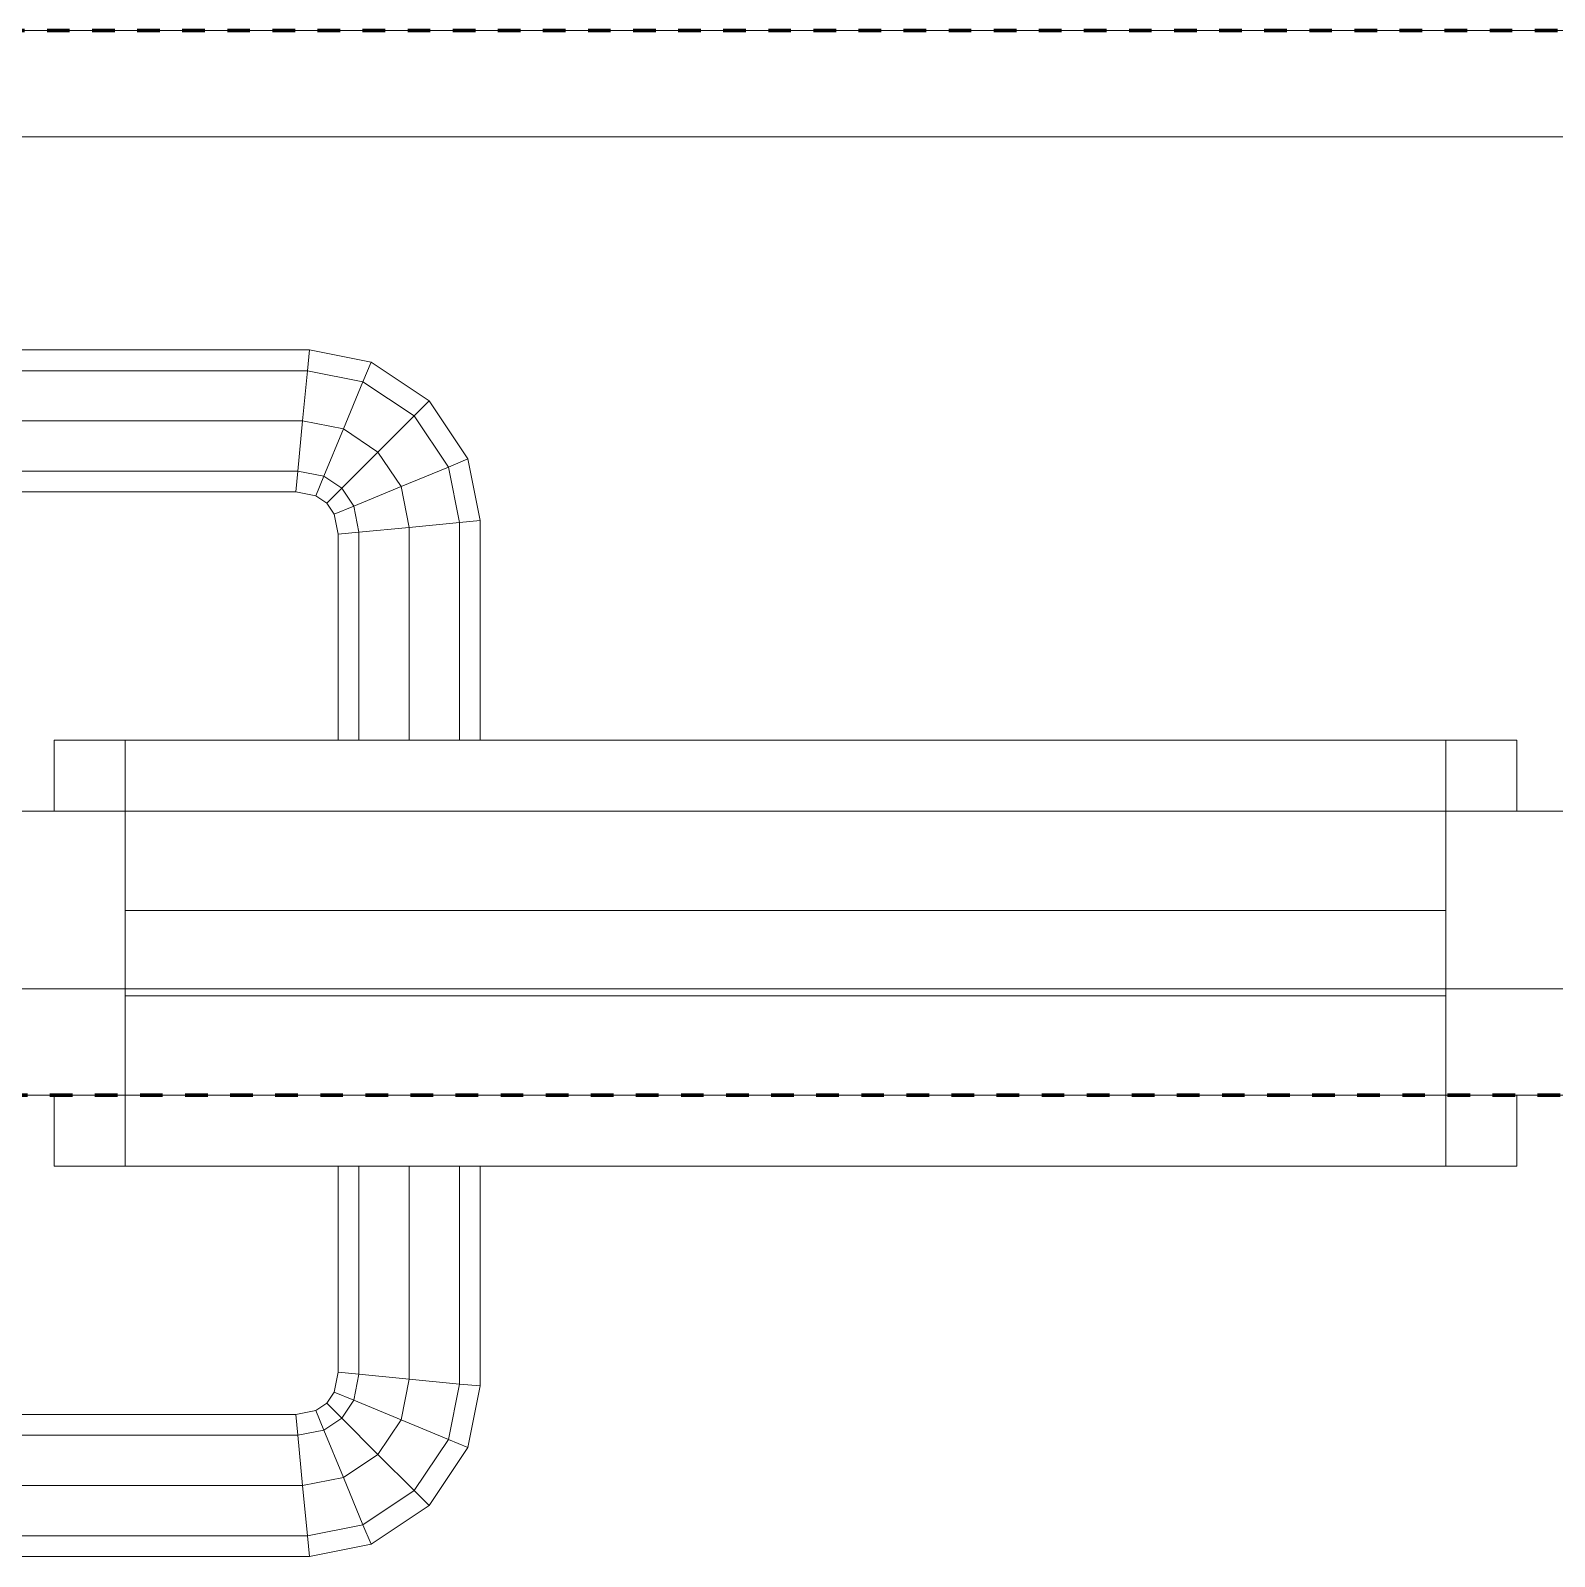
# Model space of a CAD drawing. Header units: millimetres. Extents: x -5300 to 98858, y -5196 to 93886.
# Drawn here: x 52069.7 to 52284.3, y 42950 to 43165 of the extents above; entities that cross this region are included whole.
import ezdxf

# ---------------------------------------------------------------- set-up
doc = ezdxf.new("R2010")
doc.units = ezdxf.units.MM
doc.linetypes.add('Штрих', pattern=[6.35, 3.175, -3.175])
doc.linetypes.add('Штрих_2_', pattern=[6.35, 3.175, -3.175])
for name, color, linetype, lineweight, true_color in [('_Разделитель помещений_', 4, 'Штрих', 70, 0x00ffff), ('Двери', 7, 'Continuous', 18, 0x7f7f7f), ('Стены', 7, 'Continuous', 18, 0x7f7f7f)]:
    doc.layers.add(name, color=color, linetype=linetype, lineweight=lineweight, true_color=true_color)

# ---------------------------------------------------------------- blocks, each defined once
blk = doc.blocks.new('СТВ_Перегородка_Кирпич 242319 - СТВ_Перегородка_Кирпич 2-249685-Подвал')
at = {"layer": 'Стены', "color": 254, "true_color": 0xd4d4d4}
blk.add_line((33750, 43150), (58000, 43150), dxfattribs=at)
blk = doc.blocks.new('СТВ_Перегородка_Кирпич 242319 - СТВ_Перегородка_Кирпич-249678-Подвал')
at = {"layer": 'Стены', "color": 254, "true_color": 0xd4d4d4}
for p, q in [((33750, 43165), (57830, 43165)), ((57830, 43165), (33750, 43165)), ((57830, 43165), (48765, 43165)), ((50975, 43165), (52475, 43165)), ((52475, 43165), (50975, 43165)), ((52475, 43165), (50975, 43165)), ((50975, 43165), (52475, 43165)), ((57830, 43150), (33750, 43150)), ((57830, 43150), (33750, 43150)), ((48750, 43150), (54250, 43150)), ((54250, 43150), (48750, 43150)), ((54250, 43150), (48750, 43150)), ((57830, 43150), (48765, 43150)), ((50975, 43150), (52475, 43150)), ((52475, 43150), (50975, 43150)), ((52475, 43150), (50975, 43150)), ((50975, 43150), (52475, 43150)), ((50975, 43150), (52475, 43150)), ((52475, 43150), (50975, 43150)), ((50975, 43150), (52475, 43150)), ((52475, 43150), (50975, 43150)), ((48750, 43030), (54250, 43030)), ((48750, 43030), (54250, 43030)), ((54250, 43030), (48750, 43030)), ((50630, 43030), (52725, 43030)), ((52725, 43030), (50630, 43030)), ((52725, 43030), (50630, 43030)), ((50975, 43030), (52475, 43030)), ((52475, 43030), (50975, 43030)), ((52475, 43030), (50975, 43030)), ((50975, 43030), (52475, 43030)), ((50975, 43030), (52475, 43030)), ((52475, 43030), (50975, 43030)), ((50975, 43030), (52475, 43030)), ((52475, 43030), (50975, 43030)), ((50630, 43015), (52725, 43015)), ((50630, 43015), (52725, 43015)), ((52725, 43015), (50630, 43015)), ((50975, 43015), (52475, 43015)), ((52475, 43015), (50975, 43015)), ((52475, 43015), (50975, 43015)), ((50975, 43015), (52475, 43015))]:
    blk.add_line(p, q, dxfattribs=at)
blk = doc.blocks.new('СТВ_Перегородка_Кирпич 242319 - СТВ_Перегородка_Кирпич 242319-249682-Подвал')
for name in ['СТВ_Перегородка_Кирпич 242319 - СТВ_Перегородка_Кирпич-249678-Подвал', 'СТВ_Перегородка_Кирпич 242319 - СТВ_Перегородка_Кирпич 2-249685-Подвал']:
    blk.add_blockref(name, (0, 0))
blk = doc.blocks.new('Дп-9 242685 - Дп-9-249715-Подвал')
at = {"layer": 'Двери', "color": 254, "true_color": 0xd4d4d4}
for p, q in [((52475, 43165), (50975, 43165)), ((50975, 43165), (52475, 43165)), ((51075, 43165), (52375, 43165)), ((52375, 43165), (51075, 43165)), ((52027.02, 43120), (52108.98, 43120)), ((52108.98, 43120), (52027.02, 43120)), ((52108.98, 43120), (52108.7, 43117.07)), ((52108.7, 43117.07), (52108.98, 43120)), ((52108.7, 43117.07), (52108.98, 43120)), ((52108.98, 43120), (52108.7, 43117.07)), ((52108.98, 43120), (52117.64, 43118.28)), ((52117.64, 43118.28), (52108.98, 43120)), ((52108.7, 43117.07), (52027.3, 43117.07)), ((52027.3, 43117.07), (52108.7, 43117.07)), ((52027.3, 43117.07), (52108.7, 43117.07)), ((52108.7, 43117.07), (52027.3, 43117.07)), ((52108.7, 43117.07), (52108, 43110)), ((52108, 43110), (52108.7, 43117.07)), ((52108, 43110), (52108.7, 43117.07)), ((52108.7, 43117.07), (52108, 43110)), ((52116.5, 43115.52), (52108.7, 43117.07)), ((52108.7, 43117.07), (52116.5, 43115.52)), ((52108.7, 43117.07), (52116.5, 43115.52)), ((52116.5, 43115.52), (52108.7, 43117.07)), ((52117.64, 43118.28), (52116.5, 43115.52)), ((52116.5, 43115.52), (52117.64, 43118.28)), ((52116.5, 43115.52), (52117.64, 43118.28)), ((52117.64, 43118.28), (52116.5, 43115.52)), ((52117.64, 43118.28), (52125.82, 43112.82)), ((52125.82, 43112.82), (52117.64, 43118.28)), ((52116.5, 43115.52), (52113.74, 43108.86)), ((52113.74, 43108.86), (52116.5, 43115.52)), ((52113.74, 43108.86), (52116.5, 43115.52)), ((52116.5, 43115.52), (52113.74, 43108.86)), ((52123.7, 43110.7), (52116.5, 43115.52)), ((52116.5, 43115.52), (52123.7, 43110.7)), ((52116.5, 43115.52), (52123.7, 43110.7)), ((52123.7, 43110.7), (52116.5, 43115.52)), ((52125.82, 43112.82), (52123.7, 43110.7)), ((52123.7, 43110.7), (52125.82, 43112.82)), ((52123.7, 43110.7), (52125.82, 43112.82)), ((52125.82, 43112.82), (52123.7, 43110.7)), ((52125.82, 43112.82), (52131.28, 43104.64)), ((52131.28, 43104.64), (52125.82, 43112.82)), ((52108, 43110), (52028, 43110)), ((52028, 43110), (52108, 43110)), ((52028, 43110), (52108, 43110)), ((52108, 43110), (52028, 43110)), ((52108, 43110), (52107.3, 43102.93)), ((52107.3, 43102.93), (52108, 43110)), ((52107.3, 43102.93), (52108, 43110)), ((52108, 43110), (52107.3, 43102.93)), ((52113.74, 43108.86), (52108, 43110)), ((52108, 43110), (52113.74, 43108.86)), ((52108, 43110), (52113.74, 43108.86)), ((52113.74, 43108.86), (52108, 43110)), ((52123.7, 43110.7), (52118.61, 43105.61)), ((52118.61, 43105.61), (52123.7, 43110.7)), ((52118.61, 43105.61), (52123.7, 43110.7)), ((52123.7, 43110.7), (52118.61, 43105.61)), ((52128.52, 43103.5), (52123.7, 43110.7)), ((52123.7, 43110.7), (52128.52, 43103.5)), ((52123.7, 43110.7), (52128.52, 43103.5)), ((52128.52, 43103.5), (52123.7, 43110.7)), ((52113.74, 43108.86), (52110.98, 43102.2)), ((52110.98, 43102.2), (52113.74, 43108.86)), ((52110.98, 43102.2), (52113.74, 43108.86)), ((52113.74, 43108.86), (52110.98, 43102.2)), ((52118.61, 43105.61), (52113.74, 43108.86)), ((52113.74, 43108.86), (52118.61, 43105.61)), ((52113.74, 43108.86), (52118.61, 43105.61)), ((52118.61, 43105.61), (52113.74, 43108.86)), ((52118.61, 43105.61), (52113.51, 43100.51)), ((52113.51, 43100.51), (52118.61, 43105.61)), ((52113.51, 43100.51), (52118.61, 43105.61)), ((52118.61, 43105.61), (52113.51, 43100.51)), ((52121.86, 43100.74), (52118.61, 43105.61)), ((52118.61, 43105.61), (52121.86, 43100.74)), ((52118.61, 43105.61), (52121.86, 43100.74)), ((52121.86, 43100.74), (52118.61, 43105.61)), ((52128.52, 43103.5), (52121.86, 43100.74)), ((52121.86, 43100.74), (52128.52, 43103.5)), ((52121.86, 43100.74), (52128.52, 43103.5)), ((52128.52, 43103.5), (52121.86, 43100.74)), ((52131.28, 43104.64), (52128.52, 43103.5)), ((52128.52, 43103.5), (52131.28, 43104.64)), ((52128.52, 43103.5), (52131.28, 43104.64)), ((52131.28, 43104.64), (52128.52, 43103.5)), ((52130.07, 43095.7), (52128.52, 43103.5)), ((52128.52, 43103.5), (52130.07, 43095.7)), ((52128.52, 43103.5), (52130.07, 43095.7)), ((52130.07, 43095.7), (52128.52, 43103.5)), ((52131.28, 43104.64), (52133, 43095.98)), ((52133, 43095.98), (52131.28, 43104.64)), ((52107.3, 43102.93), (52028.7, 43102.93)), ((52028.7, 43102.93), (52107.3, 43102.93)), ((52028.7, 43102.93), (52107.3, 43102.93)), ((52107.3, 43102.93), (52028.7, 43102.93)), ((52107.3, 43102.93), (52107.02, 43100)), ((52107.02, 43100), (52107.3, 43102.93)), ((52107.02, 43100), (52107.3, 43102.93)), ((52107.3, 43102.93), (52107.02, 43100)), ((52110.98, 43102.2), (52107.3, 43102.93)), ((52107.3, 43102.93), (52110.98, 43102.2)), ((52107.3, 43102.93), (52110.98, 43102.2)), ((52110.98, 43102.2), (52107.3, 43102.93)), ((52110.98, 43102.2), (52109.84, 43099.44)), ((52109.84, 43099.44), (52110.98, 43102.2)), ((52109.84, 43099.44), (52110.98, 43102.2)), ((52110.98, 43102.2), (52109.84, 43099.44)), ((52113.51, 43100.51), (52110.98, 43102.2)), ((52110.98, 43102.2), (52113.51, 43100.51)), ((52110.98, 43102.2), (52113.51, 43100.51)), ((52113.51, 43100.51), (52110.98, 43102.2)), ((52107.02, 43100), (52028.98, 43100)), ((52028.98, 43100), (52107.02, 43100)), ((52109.84, 43099.44), (52107.02, 43100)), ((52107.02, 43100), (52109.84, 43099.44)), ((52111.4, 43098.4), (52109.84, 43099.44)), ((52109.84, 43099.44), (52111.4, 43098.4)), ((52113.51, 43100.51), (52111.4, 43098.4)), ((52111.4, 43098.4), (52113.51, 43100.51)), ((52111.4, 43098.4), (52113.51, 43100.51)), ((52113.51, 43100.51), (52111.4, 43098.4)), ((52115.2, 43097.98), (52113.51, 43100.51)), ((52113.51, 43100.51), (52115.2, 43097.98)), ((52113.51, 43100.51), (52115.2, 43097.98)), ((52115.2, 43097.98), (52113.51, 43100.51)), ((52121.86, 43100.74), (52115.2, 43097.98)), ((52115.2, 43097.98), (52121.86, 43100.74)), ((52115.2, 43097.98), (52121.86, 43100.74)), ((52121.86, 43100.74), (52115.2, 43097.98)), ((52123, 43095), (52121.86, 43100.74)), ((52121.86, 43100.74), (52123, 43095)), ((52121.86, 43100.74), (52123, 43095)), ((52123, 43095), (52121.86, 43100.74)), ((52112.44, 43096.84), (52111.4, 43098.4)), ((52111.4, 43098.4), (52112.44, 43096.84)), ((52115.2, 43097.98), (52112.44, 43096.84)), ((52112.44, 43096.84), (52115.2, 43097.98)), ((52112.44, 43096.84), (52115.2, 43097.98)), ((52115.2, 43097.98), (52112.44, 43096.84)), ((52113, 43094.02), (52112.44, 43096.84)), ((52112.44, 43096.84), (52113, 43094.02)), ((52115.93, 43094.3), (52115.2, 43097.98)), ((52115.2, 43097.98), (52115.93, 43094.3)), ((52115.2, 43097.98), (52115.93, 43094.3)), ((52115.93, 43094.3), (52115.2, 43097.98)), ((52123, 43095), (52115.93, 43094.3)), ((52115.93, 43094.3), (52123, 43095)), ((52123, 43095), (52115.93, 43094.3)), ((52115.93, 43094.3), (52123, 43095)), ((52130.07, 43095.7), (52123, 43095)), ((52123, 43095), (52130.07, 43095.7)), ((52123, 43095), (52130.07, 43095.7)), ((52130.07, 43095.7), (52123, 43095)), ((52123, 43065), (52123, 43095)), ((52123, 43095), (52123, 43065)), ((52123, 43065), (52123, 43095)), ((52123, 43095), (52123, 43065)), ((52133, 43095.98), (52130.07, 43095.7)), ((52130.07, 43095.7), (52133, 43095.98)), ((52130.07, 43095.7), (52133, 43095.98)), ((52133, 43095.98), (52130.07, 43095.7)), ((52130.07, 43065), (52130.07, 43095.7)), ((52130.07, 43095.7), (52130.07, 43065)), ((52130.07, 43095.7), (52130.07, 43065)), ((52130.07, 43065), (52130.07, 43095.7)), ((52133, 43095.98), (52133, 43065)), ((52133, 43065), (52133, 43095.98)), ((52115.93, 43094.3), (52113, 43094.02)), ((52113, 43094.02), (52115.93, 43094.3)), ((52115.93, 43094.3), (52113, 43094.02)), ((52113, 43094.02), (52115.93, 43094.3)), ((52113, 43094.02), (52113, 43065)), ((52113, 43065), (52113, 43094.02)), ((52115.93, 43094.3), (52115.93, 43065)), ((52115.93, 43065), (52115.93, 43094.3)), ((52115.93, 43094.3), (52115.93, 43065)), ((52115.93, 43065), (52115.93, 43094.3)), ((52073, 43055), (52073, 43065)), ((52073, 43065), (52279, 43065)), ((52073, 43055), (52073, 43065)), ((52073, 43065), (52073, 43065)), ((52073, 43065), (52073, 43055)), ((52073, 43065), (52073, 43065)), ((52073, 43065), (52279, 43065)), ((52279, 43065), (52073, 43065)), ((52279, 43065), (52073, 43065)), ((52073, 43065), (52073, 43055)), ((52083, 43065), (52269, 43065)), ((52269, 43065), (52083, 43065)), ((52083, 43065), (52083, 43065)), ((52269, 43065), (52083, 43065)), ((52083, 43065), (52083, 43055)), ((52083, 43055), (52083, 43065)), ((52083, 43065), (52269, 43065)), ((52083, 43055), (52083, 43065)), ((52083, 43065), (52083, 43065)), ((52083, 43065), (52083, 43055)), ((52115.93, 43065), (52113, 43065)), ((52113, 43065), (52115.93, 43065)), ((52113, 43065), (52115.93, 43065)), ((52115.93, 43065), (52113, 43065)), ((52123, 43065), (52115.93, 43065)), ((52115.93, 43065), (52123, 43065)), ((52115.93, 43065), (52123, 43065)), ((52123, 43065), (52115.93, 43065)), ((52130.07, 43065), (52123, 43065)), ((52123, 43065), (52130.07, 43065)), ((52130.07, 43065), (52123, 43065)), ((52123, 43065), (52130.07, 43065)), ((52133, 43065), (52130.07, 43065)), ((52130.07, 43065), (52133, 43065)), ((52133, 43065), (52130.07, 43065)), ((52130.07, 43065), (52133, 43065)), ((52269, 43065), (52269, 43065)), ((52269, 43055), (52269, 43065)), ((52269, 43055), (52269, 43065)), ((52269, 43065), (52269, 43065)), ((52269, 43065), (52269, 43055)), ((52269, 43065), (52269, 43055)), ((52279, 43065), (52279, 43055)), ((52279, 43065), (52279, 43065)), ((52279, 43055), (52279, 43065)), ((52279, 43065), (52279, 43065)), ((52279, 43065), (52279, 43055)), ((52279, 43055), (52279, 43065)), ((51063, 43055), (52387, 43055)), ((52387, 43055), (51063, 43055)), ((51075, 43055), (52375, 43055)), ((52375, 43055), (51075, 43055)), ((51963, 43055), (52387, 43055)), ((51963, 43055), (52387, 43055)), ((52387, 43055), (51963, 43055)), ((52387, 43055), (51963, 43055)), ((52279, 43055), (52073, 43055)), ((52073, 43055), (52073, 43055)), ((52073, 43055), (52279, 43055)), ((52279, 43055), (52073, 43055)), ((52073, 43055), (52073, 43055)), ((52073, 43055), (52279, 43055)), ((52083, 43055), (52269, 43055)), ((52269, 43055), (52083, 43055)), ((52083, 43055), (52083, 43055)), ((52269, 43055), (52083, 43055)), ((52083, 43055), (52083, 43015)), ((52083, 43015), (52083, 43055)), ((52083, 43055), (52269, 43055)), ((52083, 43015), (52083, 43055)), ((52083, 43055), (52083, 43055)), ((52083, 43055), (52083, 43015)), ((52083, 43055), (52083, 43055)), ((52083, 43055), (52269, 43055)), ((52269, 43055), (52083, 43055)), ((52083, 43055), (52269, 43055)), ((52269, 43055), (52083, 43055)), ((52083, 43055), (52083, 43055)), ((52269, 43055), (52269, 43055)), ((52269, 43015), (52269, 43055)), ((52269, 43015), (52269, 43055)), ((52269, 43055), (52269, 43055)), ((52269, 43055), (52269, 43015)), ((52269, 43055), (52269, 43015)), ((52269, 43055), (52269, 43055)), ((52269, 43055), (52269, 43055)), ((52279, 43055), (52279, 43055)), ((52279, 43055), (52279, 43055)), ((52083, 43029), (52083, 43041)), ((52083, 43041), (52269, 43041)), ((52083, 43029), (52083, 43041)), ((52083, 43041), (52083, 43041)), ((52083, 43041), (52083, 43029)), ((52083, 43041), (52083, 43041)), ((52083, 43041), (52269, 43041)), ((52269, 43041), (52083, 43041)), ((52269, 43041), (52083, 43041)), ((52083, 43041), (52083, 43029)), ((52269, 43041), (52269, 43029)), ((52269, 43041), (52269, 43041)), ((52269, 43029), (52269, 43041)), ((52269, 43041), (52269, 43041)), ((52269, 43041), (52269, 43029)), ((52269, 43029), (52269, 43041)), ((52269, 43029), (52083, 43029)), ((52083, 43029), (52083, 43029)), ((52083, 43029), (52269, 43029)), ((52269, 43029), (52083, 43029)), ((52083, 43029), (52083, 43029)), ((52083, 43029), (52269, 43029)), ((52269, 43029), (52269, 43029)), ((52269, 43029), (52269, 43029)), ((52475, 43015), (50975, 43015)), ((50975, 43015), (52475, 43015)), ((51063, 43015), (52387, 43015)), ((52387, 43015), (51063, 43015)), ((52387, 43015), (51963, 43015)), ((51963, 43015), (52387, 43015)), ((52387, 43015), (51963, 43015)), ((51963, 43015), (52387, 43015)), ((52073, 43005), (52073, 43015)), ((52073, 43015), (52279, 43015)), ((52073, 43005), (52073, 43015)), ((52073, 43015), (52073, 43015)), ((52073, 43015), (52073, 43005)), ((52073, 43015), (52073, 43015)), ((52073, 43015), (52279, 43015)), ((52279, 43015), (52073, 43015)), ((52279, 43015), (52073, 43015)), ((52073, 43015), (52073, 43005)), ((52083, 43015), (52083, 43015)), ((52083, 43015), (52269, 43015)), ((52269, 43015), (52083, 43015)), ((52083, 43015), (52269, 43015)), ((52269, 43015), (52083, 43015)), ((52083, 43015), (52083, 43015)), ((52083, 43015), (52269, 43015)), ((52269, 43015), (52083, 43015)), ((52083, 43015), (52083, 43015)), ((52269, 43015), (52083, 43015)), ((52083, 43015), (52083, 43005)), ((52083, 43005), (52083, 43015)), ((52083, 43015), (52269, 43015)), ((52083, 43005), (52083, 43015)), ((52083, 43015), (52083, 43015)), ((52083, 43015), (52083, 43005)), ((52269, 43015), (52269, 43015)), ((52269, 43015), (52269, 43015)), ((52269, 43015), (52269, 43015)), ((52269, 43005), (52269, 43015)), ((52269, 43005), (52269, 43015)), ((52269, 43015), (52269, 43015)), ((52269, 43015), (52269, 43005)), ((52269, 43015), (52269, 43005)), ((52279, 43015), (52279, 43005)), ((52279, 43015), (52279, 43015)), ((52279, 43005), (52279, 43015)), ((52279, 43015), (52279, 43015)), ((52279, 43015), (52279, 43005)), ((52279, 43005), (52279, 43015)), ((52279, 43005), (52073, 43005)), ((52073, 43005), (52073, 43005)), ((52073, 43005), (52279, 43005)), ((52279, 43005), (52073, 43005)), ((52073, 43005), (52073, 43005)), ((52073, 43005), (52279, 43005)), ((52083, 43005), (52083, 43005)), ((52083, 43005), (52269, 43005)), ((52269, 43005), (52083, 43005)), ((52083, 43005), (52269, 43005)), ((52269, 43005), (52083, 43005)), ((52083, 43005), (52083, 43005)), ((52115.93, 43005), (52113, 43005)), ((52113, 43005), (52115.93, 43005)), ((52113, 42975.98), (52113, 43005)), ((52113, 43005), (52115.93, 43005)), ((52115.93, 43005), (52113, 43005)), ((52113, 43005), (52113, 42975.98)), ((52123, 43005), (52115.93, 43005)), ((52115.93, 43005), (52123, 43005)), ((52115.93, 42975.7), (52115.93, 43005)), ((52115.93, 43005), (52123, 43005)), ((52115.93, 43005), (52115.93, 42975.7)), ((52115.93, 42975.7), (52115.93, 43005)), ((52123, 43005), (52115.93, 43005)), ((52115.93, 43005), (52115.93, 42975.7)), ((52123, 42975), (52123, 43005)), ((52123, 43005), (52130.07, 43005)), ((52130.07, 43005), (52123, 43005)), ((52123, 43005), (52130.07, 43005)), ((52123, 43005), (52123, 42975)), ((52123, 42975), (52123, 43005)), ((52130.07, 43005), (52123, 43005)), ((52123, 43005), (52123, 42975)), ((52130.07, 42974.3), (52130.07, 43005)), ((52130.07, 43005), (52133, 43005)), ((52130.07, 43005), (52130.07, 42974.3)), ((52133, 43005), (52130.07, 43005)), ((52130.07, 43005), (52133, 43005)), ((52133, 43005), (52130.07, 43005)), ((52130.07, 43005), (52130.07, 42974.3)), ((52130.07, 42974.3), (52130.07, 43005)), ((52133, 43005), (52133, 42974.02)), ((52133, 42974.02), (52133, 43005)), ((52269, 43005), (52269, 43005)), ((52269, 43005), (52269, 43005)), ((52279, 43005), (52279, 43005)), ((52279, 43005), (52279, 43005)), ((52112.44, 42973.16), (52113, 42975.98)), ((52113, 42975.98), (52112.44, 42973.16)), ((52113, 42975.98), (52115.93, 42975.7)), ((52115.93, 42975.7), (52113, 42975.98)), ((52113, 42975.98), (52115.93, 42975.7)), ((52115.93, 42975.7), (52113, 42975.98)), ((52115.2, 42972.02), (52115.93, 42975.7)), ((52115.93, 42975.7), (52115.2, 42972.02)), ((52115.93, 42975.7), (52115.2, 42972.02)), ((52115.2, 42972.02), (52115.93, 42975.7)), ((52115.93, 42975.7), (52123, 42975)), ((52123, 42975), (52115.93, 42975.7)), ((52115.93, 42975.7), (52123, 42975)), ((52123, 42975), (52115.93, 42975.7)), ((52121.86, 42969.26), (52123, 42975)), ((52123, 42975), (52121.86, 42969.26)), ((52123, 42975), (52121.86, 42969.26)), ((52121.86, 42969.26), (52123, 42975)), ((52123, 42975), (52130.07, 42974.3)), ((52130.07, 42974.3), (52123, 42975)), ((52130.07, 42974.3), (52123, 42975)), ((52123, 42975), (52130.07, 42974.3)), ((52128.52, 42966.5), (52130.07, 42974.3)), ((52130.07, 42974.3), (52128.52, 42966.5)), ((52130.07, 42974.3), (52128.52, 42966.5)), ((52128.52, 42966.5), (52130.07, 42974.3)), ((52130.07, 42974.3), (52133, 42974.02)), ((52133, 42974.02), (52130.07, 42974.3)), ((52133, 42974.02), (52130.07, 42974.3)), ((52130.07, 42974.3), (52133, 42974.02)), ((52111.4, 42971.6), (52112.44, 42973.16)), ((52112.44, 42973.16), (52111.4, 42971.6)), ((52112.44, 42973.16), (52115.2, 42972.02)), ((52115.2, 42972.02), (52112.44, 42973.16)), ((52115.2, 42972.02), (52112.44, 42973.16)), ((52112.44, 42973.16), (52115.2, 42972.02)), ((52133, 42974.02), (52131.28, 42965.36)), ((52131.28, 42965.36), (52133, 42974.02)), ((52028.98, 42970), (52107.02, 42970)), ((52107.02, 42970), (52028.98, 42970)), ((52107.02, 42970), (52109.84, 42970.56)), ((52109.84, 42970.56), (52107.02, 42970)), ((52107.02, 42970), (52107.3, 42967.07)), ((52107.3, 42967.07), (52107.02, 42970)), ((52107.3, 42967.07), (52107.02, 42970)), ((52107.02, 42970), (52107.3, 42967.07)), ((52109.84, 42970.56), (52111.4, 42971.6)), ((52111.4, 42971.6), (52109.84, 42970.56)), ((52109.84, 42970.56), (52110.98, 42967.8)), ((52110.98, 42967.8), (52109.84, 42970.56)), ((52110.98, 42967.8), (52109.84, 42970.56)), ((52109.84, 42970.56), (52110.98, 42967.8)), ((52111.4, 42971.6), (52113.51, 42969.49)), ((52113.51, 42969.49), (52111.4, 42971.6)), ((52113.51, 42969.49), (52111.4, 42971.6)), ((52111.4, 42971.6), (52113.51, 42969.49)), ((52113.51, 42969.49), (52115.2, 42972.02)), ((52115.2, 42972.02), (52113.51, 42969.49)), ((52115.2, 42972.02), (52113.51, 42969.49)), ((52113.51, 42969.49), (52115.2, 42972.02)), ((52115.2, 42972.02), (52121.86, 42969.26)), ((52121.86, 42969.26), (52115.2, 42972.02)), ((52121.86, 42969.26), (52115.2, 42972.02)), ((52115.2, 42972.02), (52121.86, 42969.26)), ((52107.3, 42967.07), (52110.98, 42967.8)), ((52110.98, 42967.8), (52107.3, 42967.07)), ((52110.98, 42967.8), (52107.3, 42967.07)), ((52107.3, 42967.07), (52110.98, 42967.8)), ((52110.98, 42967.8), (52113.51, 42969.49)), ((52113.51, 42969.49), (52110.98, 42967.8)), ((52113.51, 42969.49), (52110.98, 42967.8)), ((52110.98, 42967.8), (52113.51, 42969.49)), ((52110.98, 42967.8), (52113.74, 42961.14)), ((52113.74, 42961.14), (52110.98, 42967.8)), ((52113.74, 42961.14), (52110.98, 42967.8)), ((52110.98, 42967.8), (52113.74, 42961.14)), ((52113.51, 42969.49), (52118.61, 42964.39)), ((52118.61, 42964.39), (52113.51, 42969.49)), ((52118.61, 42964.39), (52113.51, 42969.49)), ((52113.51, 42969.49), (52118.61, 42964.39)), ((52118.61, 42964.39), (52121.86, 42969.26)), ((52121.86, 42969.26), (52118.61, 42964.39)), ((52121.86, 42969.26), (52118.61, 42964.39)), ((52118.61, 42964.39), (52121.86, 42969.26)), ((52121.86, 42969.26), (52128.52, 42966.5)), ((52128.52, 42966.5), (52121.86, 42969.26)), ((52128.52, 42966.5), (52121.86, 42969.26)), ((52121.86, 42969.26), (52128.52, 42966.5)), ((52028.7, 42967.07), (52107.3, 42967.07)), ((52107.3, 42967.07), (52028.7, 42967.07)), ((52107.3, 42967.07), (52028.7, 42967.07)), ((52028.7, 42967.07), (52107.3, 42967.07)), ((52107.3, 42967.07), (52108, 42960)), ((52108, 42960), (52107.3, 42967.07)), ((52108, 42960), (52107.3, 42967.07)), ((52107.3, 42967.07), (52108, 42960)), ((52123.7, 42959.3), (52128.52, 42966.5)), ((52128.52, 42966.5), (52123.7, 42959.3)), ((52128.52, 42966.5), (52123.7, 42959.3)), ((52123.7, 42959.3), (52128.52, 42966.5)), ((52128.52, 42966.5), (52131.28, 42965.36)), ((52131.28, 42965.36), (52128.52, 42966.5)), ((52131.28, 42965.36), (52128.52, 42966.5)), ((52128.52, 42966.5), (52131.28, 42965.36)), ((52113.74, 42961.14), (52118.61, 42964.39)), ((52118.61, 42964.39), (52113.74, 42961.14)), ((52118.61, 42964.39), (52113.74, 42961.14)), ((52113.74, 42961.14), (52118.61, 42964.39)), ((52118.61, 42964.39), (52123.7, 42959.3)), ((52123.7, 42959.3), (52118.61, 42964.39)), ((52123.7, 42959.3), (52118.61, 42964.39)), ((52118.61, 42964.39), (52123.7, 42959.3)), ((52131.28, 42965.36), (52125.82, 42957.18)), ((52125.82, 42957.18), (52131.28, 42965.36)), ((52028, 42960), (52108, 42960)), ((52108, 42960), (52028, 42960)), ((52108, 42960), (52028, 42960)), ((52028, 42960), (52108, 42960)), ((52108, 42960), (52113.74, 42961.14)), ((52113.74, 42961.14), (52108, 42960)), ((52113.74, 42961.14), (52108, 42960)), ((52108, 42960), (52113.74, 42961.14)), ((52108, 42960), (52108.7, 42952.93)), ((52108.7, 42952.93), (52108, 42960)), ((52108.7, 42952.93), (52108, 42960)), ((52108, 42960), (52108.7, 42952.93)), ((52113.74, 42961.14), (52116.5, 42954.48)), ((52116.5, 42954.48), (52113.74, 42961.14)), ((52116.5, 42954.48), (52113.74, 42961.14)), ((52113.74, 42961.14), (52116.5, 42954.48)), ((52116.5, 42954.48), (52123.7, 42959.3)), ((52123.7, 42959.3), (52116.5, 42954.48)), ((52123.7, 42959.3), (52116.5, 42954.48)), ((52116.5, 42954.48), (52123.7, 42959.3)), ((52123.7, 42959.3), (52125.82, 42957.18)), ((52125.82, 42957.18), (52123.7, 42959.3)), ((52125.82, 42957.18), (52123.7, 42959.3)), ((52123.7, 42959.3), (52125.82, 42957.18)), ((52125.82, 42957.18), (52117.64, 42951.72)), ((52117.64, 42951.72), (52125.82, 42957.18)), ((52027.3, 42952.93), (52108.7, 42952.93)), ((52108.7, 42952.93), (52027.3, 42952.93)), ((52108.7, 42952.93), (52027.3, 42952.93)), ((52027.3, 42952.93), (52108.7, 42952.93)), ((52108.7, 42952.93), (52116.5, 42954.48)), ((52116.5, 42954.48), (52108.7, 42952.93)), ((52116.5, 42954.48), (52108.7, 42952.93)), ((52108.7, 42952.93), (52116.5, 42954.48)), ((52108.7, 42952.93), (52108.98, 42950)), ((52108.98, 42950), (52108.7, 42952.93)), ((52108.98, 42950), (52108.7, 42952.93)), ((52108.7, 42952.93), (52108.98, 42950)), ((52116.5, 42954.48), (52117.64, 42951.72)), ((52117.64, 42951.72), (52116.5, 42954.48)), ((52117.64, 42951.72), (52116.5, 42954.48)), ((52116.5, 42954.48), (52117.64, 42951.72)), ((52117.64, 42951.72), (52108.98, 42950)), ((52108.98, 42950), (52117.64, 42951.72)), ((52108.98, 42950), (52027.02, 42950)), ((52027.02, 42950), (52108.98, 42950))]:
    blk.add_line(p, q, dxfattribs=at)
blk = doc.blocks.new('Дп-9 242685 - Дп-9 242685-249719-Подвал')
blk.add_blockref('Дп-9 242685 - Дп-9-249715-Подвал', (0, 0))

msp = doc.modelspace()

# ---------------------------------------------------------------- linework, layer by layer
at = {"layer": '_Разделитель помещений_', "color": 131, "linetype": 'Штрих_2_', "true_color": 0xaaffff}
for p, q in [((15750, 43165), (57830, 43165)), ((50650, 43015), (52710, 43015))]:
    msp.add_line(p, q, dxfattribs=at)

# ---------------------------------------------------------------- block references
at = {"layer": 'Двери', "color": 254, "true_color": 0xd4d4d4}
msp.add_blockref('Дп-9 242685 - Дп-9 242685-249719-Подвал', (0, 0), dxfattribs=at)
at = {"layer": 'Стены', "color": 254, "true_color": 0xd4d4d4}
msp.add_blockref('СТВ_Перегородка_Кирпич 242319 - СТВ_Перегородка_Кирпич 242319-249682-Подвал', (0, 0), dxfattribs=at)

doc.saveas('drawing.dxf')
